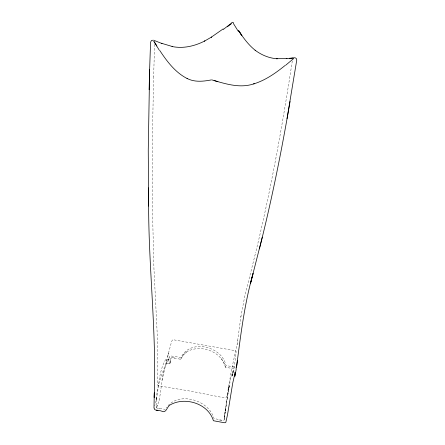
<?xml version="1.0" encoding="UTF-8"?>
<svg xmlns="http://www.w3.org/2000/svg" width="445" height="445" viewBox="0 0 445 445"><rect width="100%" height="100%" fill="white"/><g stroke="black" fill="none" stroke-linecap="round" stroke-linejoin="round"><path stroke-width="0.33" stroke-dasharray="2.23 1.67" d="M154.621 44.35L153.625 76.651M153.631 76.473L152.257 144.653L152.357 205.701L153.931 268.235L157.647 342.428L157.497 384.764L158.014 385.554L159.844 386.021L191.628 391.322L223.818 397.752L226.032 397.886L227.184 394.91L231.472 370.012L237.257 343.668M232.24 375.374L232.44 372.815L232.223 375.675L233.074 376.147M232.423 373.077L232.435 371.747L230.966 377.093L228.652 389.308M232.257 375.808L233.987 369.634L236.067 352.991L236.056 351.277L235.639 350.743L172.749 339.663L171.664 341.326L167.615 356.484L168.538 353.091C165.64 369.094 155.628 383.707 156.807 400.344L156.863 397.73L156.718 407.993L165.251 409.35M224.619 415.23L224.297 418.656L224.408 417.621M224.703 414.54L229.225 385.676L225.687 407.147L224.052 420.108A0.857 0.706 9.4 0 1 223.496 420.597L213.889 418.445C209.161 400.194 179.302 391.183 167.203 406.719M224.514 418.105L224.269 419.852M156.607 407.503C162.169 394.709 160.2 380.052 165.284 366.992M180.52 359.382L183.151 355.21L186.499 351.951L183.296 355.127L180.664 359.293L171.731 357.53L171.036 358.32L169.912 363.86L167.359 363.404L169.15 357.352L170.035 355.828L181.054 357.457C190.076 338.484 222.2 346.204 225.971 365.478L235.583 367.314M224.363 418.078L225.526 409.478L224.986 413.422M237.118 344.602L240.99 316.045M225.309 411.03L229.214 385.698L228.524 389.686M237.591 341.393L237.736 340.447M240.84 317.018L244.722 296.431L255.664 252.499M159.227 400.433L159.338 399.86M169.912 363.86L169.05 359.649L165.896 359.137C157.43 373.144 159.521 390.615 154.704 405.84M170.201 362.697L170.557 360.622M292.298 60.959C282.43 125.384 271.011 189.631 255.552 252.971M170.09 363.298L170.229 362.547M162.125 380.141L164.472 369.867M170.607 359.794L170.947 358.314M233.948 370.34L233.341 372.482M165.234 367.119L166.836 362.458L166.08 364.505M168.905 358.575L169.245 357.519M156.568 407.164L157.714 404.027M166.018 364.661L167.459 361.129L168.616 359.627M166.447 407.948L166.947 407.125M186.377 352.023C200.183 343.674 221.755 351.227 225.559 367.436L233.408 368.499A0.795 0.612 8.7 0 1 233.992 368.933L234.037 369.2M158.448 408.727L159.688 408.888M234.242 372.259L232.435 371.747M172.632 357.596L176.164 358.381M232.49 366.814L233.909 367.086M221.638 420.536L218.64 419.807M225.559 367.436L223.551 362.297L221.026 358.169M166.347 359.165L167.359 363.404M168.544 359.727L168.11 359.688L168.544 359.727"/><path stroke-width="0.67" d="M153.992 407.959L154.287 392.879L154.204 397.468C156.673 333.511 148.725 269.798 148.619 205.868M149.114 89.712L149.637 69.654L148.257 150.288L148.624 206.041L148.38 187.873M149.62 69.837L150.571 42.275L151.467 40.439L153.386 40.167M236.451 367.798C240.556 336.131 244.311 304.297 253.06 273.491L250.479 283.571L262.3 237.129M236.634 366.374L237.374 360.717M154.115 408.148C153.992 411.308 159.538 409.884 161.424 411.069C166.808 414.134 166.747 405.623 171.036 404.422C185.96 396.595 208.438 403.904 213.405 420.725L224.085 422.694L225.231 422.717L225.876 422.177L227.567 414.479L232.735 383.084L235.194 372.243L234.86 376.275L235.049 375.586L236.184 369.461L236.106 367.626M290.051 101.46C281.618 150.944 271.695 200.189 259.407 248.866M287.047 118.648L296.754 60.081L296.253 58.417L294.952 57.755L286.241 58.607M293.6 58.607L285.568 65.326M223.284 29.459L231.478 23.168M284.956 65.587C275.538 73.18 265.42 80.317 253.739 83.899L254.156 83.749C240.011 88.672 225.526 83.849 211.864 79.9M227.306 26.817L231.322 23.769M223.134 28.931L211.197 37.252L211.486 37.074L204.516 41.107L204.867 40.923C194.838 46.08 183.234 48.889 172.031 46.508L172.549 46.586L161.39 43.243M231.634 22.639L232.713 22.25L233.542 22.862M211.242 79.933C203.215 81.463 194.593 82.375 187.05 78.454L187.545 78.726C175.358 72.663 166.986 61.438 159.666 50.341M289.4 58.484L293.027 58.089M286.942 58.479L276.59 58.729L277.163 58.768C269.13 58.234 261.493 55.024 255.091 50.207L255.43 50.452C248.599 45.095 243.443 38.02 238.709 30.827L241.869 35.561L238.598 30.633M156.462 410.079L157.964 410.385M214.067 80.517L217.878 81.691M154.098 40.417L162.008 43.538M233.336 23.385L238.131 31.094M159.099 49.89L153.681 41.201M156.863 45.946L154.265 41.713"/></g></svg>
